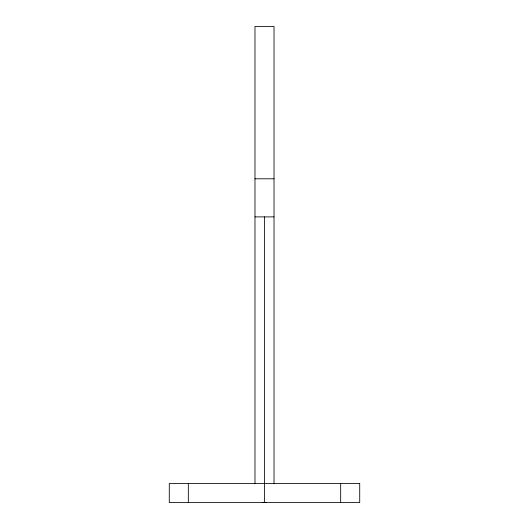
<?xml version="1.0" encoding="UTF-8"?>
<svg xmlns="http://www.w3.org/2000/svg" width="529" height="529" viewBox="0 0 529 529"><rect width="100%" height="100%" fill="white"/><g stroke="black" fill="none" stroke-linecap="round" stroke-linejoin="round"><path stroke-width="0.79" d="M254.978 178.802L274.022 178.802M254.978 216.89L274.022 216.89M340.676 483.506L340.676 502.55M274.022 483.506L274.022 26.45L254.978 26.45L254.978 483.506M264.5 216.89L264.5 502.55M188.324 483.506L188.324 502.55M266.358 502.365A9.522 9.522 0 0 1 262.642 502.365M359.72 483.506L169.28 483.506L169.28 502.55L359.72 502.55L359.72 483.506"/></g></svg>
